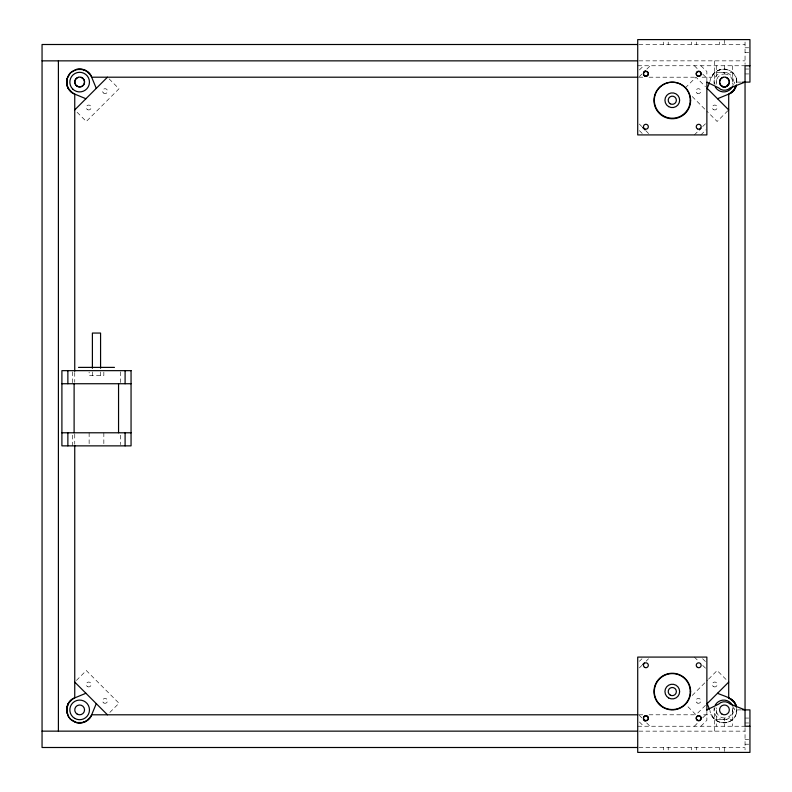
<?xml version="1.0" encoding="UTF-8"?>
<svg xmlns="http://www.w3.org/2000/svg" width="792" height="792" viewBox="0 0 792 792"><rect width="100%" height="100%" fill="white"/><g stroke="black" fill="none" stroke-linecap="round" stroke-linejoin="round"><path stroke-width="0.59" stroke-dasharray="3.96 2.97" d="M736.639 82.734C737.085 77.408 733.639 72.26 728.808 70.151M736.659 708.266L735.798 714.8M736.421 713.275L736.867 709.889A13.078 13.078 0 0 1 736.421 713.275C732.927 727.541 711.107 724.64 709.939 710.335M709.939 81.665C711.751 65.261 736.669 65.152 736.867 82.111M711.83 77.091C714.463 70.716 722.334 67.459 728.699 70.102M735.748 714.909C731.857 725.304 715.572 725.224 711.79 714.8L702.068 714.8M694.366 134.917L698.534 130.73M702.702 126.542L706.038 123.196M694.366 726.244L697.693 722.898M702.702 717.869L706.87 713.681M76.398 680.447L86.308 670.537L119.008 703.237L109.098 713.147M685.258 87.932L696 77.2L705.464 86.665M700.9 134.917L706.019 129.799M727.868 110.722L717.136 121.463L706.811 111.137M692.178 695.495L707.672 680.001M708.533 679.15L717.136 670.537L727.868 681.278M705.464 705.335L696 714.8L686.912 705.712M700.9 726.244L706.87 720.274L706.87 711.236M639.382 76.557L641.886 74.062M646.886 69.082L650.222 65.756M639.382 667.884L641.886 665.389M646.054 661.241L648.549 658.746M639.421 69.944L643.678 65.756M639.421 661.28L641.975 658.766M638.946 44.501L745.044 44.501M745.044 47.777L748.717 47.777M745.044 52.678L748.717 52.678M638.946 60.855L745.044 60.855M637.718 65.756L745.044 65.756M745.044 69.023L748.717 69.023M716.275 72.379L732.62 72.379M745.044 73.933L748.717 73.933M639.124 77.2L642.827 77.2M649.014 77.2L696 77.2M702.068 77.2L711.79 77.2M741.5 82.111L734.253 82.111A9.811 9.811 0 0 1 734.105 83.813M741.5 709.889L734.253 709.889A9.811 9.811 0 0 0 734.105 708.187M639.124 714.8L642.827 714.8M649.014 714.8L694.762 714.8M745.044 718.067L748.717 718.067M716.275 719.621L732.62 719.621M745.044 722.977L748.717 722.977M637.718 726.244L745.044 726.244M638.946 731.145L745.044 731.145M745.044 739.322L748.717 739.322M745.044 744.223L748.717 744.223M638.946 747.499L745.044 747.499M700.9 65.756L706.87 71.528L706.87 81.299M702.603 658.736L706.019 662.033M694.366 65.756L697.693 69.082M702.702 74.062L706.87 78.21M694.366 657.083L698.534 661.241M702.702 665.389L706.038 668.715M692.178 96.505L705.949 110.276M639.421 130.65L642.827 134.056M109.098 78.854L119.008 88.763L86.308 121.463L76.398 111.553M639.421 721.977L643.678 726.244M639.342 124.027L641.787 126.542M645.856 130.73L649.925 134.917M639.342 715.364L641.787 717.869M646.668 722.898L649.925 726.244M745.044 42.055L745.044 64.4M745.044 727.601L745.044 749.945M732.62 65.756L732.62 82.111M732.62 709.889L732.62 726.244M724.442 39.6L724.442 44.501M724.442 65.756L724.442 73.933A8.177 8.177 0 0 0 716.552 84.219M732.343 707.781A8.177 8.177 0 0 1 724.442 718.067L724.442 726.244M724.343 747.499L724.442 752.4M719.433 42.055L719.433 44.501M719.433 747.499L719.433 749.945M716.275 65.756L716.275 82.111M716.275 709.889L716.275 726.244M714.641 60.855L714.641 82.111A9.811 9.811 0 0 0 714.968 84.645M714.641 731.145L714.641 709.889A9.811 9.811 0 0 1 714.968 707.355M696.287 42.055L696.287 44.501M696.287 747.499L696.287 749.945M691.376 42.055L691.376 44.501M691.376 747.499L691.376 749.945M668.22 42.055L668.22 44.501M668.22 747.499L668.22 749.945M663.32 42.055L663.32 44.501M663.32 747.499L663.32 749.945M120.434 371.844L120.434 382.546M120.434 435.164L120.434 444.678M103.841 372.062L103.841 375.566L89.13 375.566L89.13 372.062M103.841 432.788L103.841 444.678M100.574 371.923L100.574 375.566M92.397 371.923L92.397 375.566M89.13 432.788L89.13 444.678M74.745 372.468L74.745 382.338M74.745 434.155L74.745 444.015M72.537 371.844L72.537 383.734M72.537 435.164L72.537 445.866M732.283 704.989A9.811 9.811 0 0 1 725.492 719.552A9.811 9.811 0 0 1 714.127 708.187M727.175 722.532A13.078 13.078 0 0 1 712.463 716.433M724.442 73.933A8.177 8.177 0 0 1 732.343 84.219M724.442 718.067A8.177 8.177 0 0 1 716.552 707.781M714.127 83.813A9.811 9.811 0 0 1 725.492 72.448A9.811 9.811 0 0 1 732.283 87.011M712.463 75.567A13.078 13.078 0 0 1 727.175 69.468M736.421 78.725A13.078 13.078 0 0 1 736.421 85.496M713.513 686.614A2.455 2.455 0 0 0 717.196 684.496A2.455 2.455 0 0 0 713.513 682.367A2.455 2.455 0 0 0 713.513 686.614M697.168 702.969A2.455 2.455 0 0 0 700.841 700.841A2.455 2.455 0 0 0 697.168 698.722A2.455 2.455 0 0 0 697.168 702.969M87.476 109.633A2.455 2.455 0 0 0 91.159 107.504A2.455 2.455 0 0 0 87.476 105.386A2.455 2.455 0 0 0 87.476 109.633M103.316 92.892A2.455 2.455 0 0 0 107.425 91.793A2.455 2.455 0 0 0 104.415 88.783A2.455 2.455 0 0 0 103.316 92.892M697.168 93.278A2.455 2.455 0 0 0 700.841 91.159A2.455 2.455 0 0 0 697.168 89.031A2.455 2.455 0 0 0 697.168 93.278M713.513 109.633A2.455 2.455 0 0 0 717.196 107.504A2.455 2.455 0 0 0 713.513 105.386A2.455 2.455 0 0 0 713.513 109.633M103.831 702.969A2.455 2.455 0 0 0 107.504 700.841A2.455 2.455 0 0 0 103.831 698.722A2.455 2.455 0 0 0 103.831 702.969M87.476 686.614A2.455 2.455 0 0 0 91.159 684.496A2.455 2.455 0 0 0 87.476 682.367A2.455 2.455 0 0 0 87.476 686.614"/><path stroke-width="1.19" d="M96.278 88.367L90.981 75.567L86.189 70.775L83.041 69.468L76.27 69.468L70.409 72.854L67.023 78.725L67.023 85.496L68.33 88.645L73.111 93.436L85.912 98.733M67.647 77.2C65.003 83.566 68.261 91.426 74.636 94.06M736.342 84.952L734.036 90.05L728.699 94.109L728.699 697.891M85.912 693.267L73.111 698.564L68.33 703.355L66.578 709.889L68.33 716.433L70.409 719.146L76.27 722.532L83.041 722.532L86.189 721.225L90.981 716.433L96.278 703.633M709.474 82.784L707.157 88.367L728.699 109.9M67.696 77.091C71.587 66.696 87.872 66.776 91.654 77.2L637.887 77.2M91.615 714.909C88.981 721.284 81.111 724.541 74.745 721.898M699.366 129.888L701.029 128.215M74.745 109.9L107.445 77.2M728.699 682.1L707.157 703.633L709.474 709.216M643.549 72.399L645.223 70.745M642.718 664.557L644.381 662.904M730.333 93.436L733.036 91.357L736.421 85.496A13.078 13.078 0 0 1 730.333 93.436L717.532 98.733M706.87 709.889L718.671 704.118A8.177 8.177 0 0 1 730.224 704.118L745.044 709.889M745.044 82.111L730.224 87.882A8.177 8.177 0 0 1 718.671 87.882L706.87 82.111M637.56 44.501L42.055 44.501L42.055 747.499L637.56 747.499M42.055 60.855L637.56 60.855M749.945 65.756L745.044 65.756L745.044 726.244L749.945 726.244M742.708 82.111L749.945 82.111L749.945 39.6L637.718 39.6L637.718 134.917L706.87 134.917L706.87 81.893M690.278 100.436L690.614 100.436A18.325 18.325 0 0 1 663.132 116.305A18.325 18.325 0 0 1 663.132 84.566A18.325 18.325 0 0 1 690.614 100.436M78.497 367.389L114.464 367.389M61.905 383.734L131.056 383.734M61.905 432.788L131.056 432.788M690.278 691.564L690.614 691.564A18.325 18.325 0 0 1 663.132 707.434A18.325 18.325 0 0 1 663.132 675.695A18.325 18.325 0 0 1 690.614 691.564M742.708 709.889L749.945 709.889L749.945 752.4L637.718 752.4L637.718 657.083L706.87 657.083L706.87 710.503M91.654 714.8L637.887 714.8M42.055 731.145L637.56 731.145M717.532 693.267C724.383 696.435 734.283 697.901 736.421 706.504A13.078 13.078 0 0 0 730.333 698.564M728.808 697.94L734.115 702.049L736.372 707.167M74.636 721.849C64.251 717.958 64.32 701.672 74.745 697.891L74.745 445.252M74.745 682.1L107.445 714.8M642.599 127.383L645.044 129.888M643.411 719.542L645.044 721.215M125.096 370.656L125.096 383.734M125.096 432.788L125.096 445.866M118.552 383.734L118.552 432.788M100.574 368.28L100.574 333.056L92.397 333.056L92.397 368.28M74.745 94.109L74.745 371.24M74.111 383.734L74.111 432.788M67.874 370.656L67.874 383.734M67.874 432.788L67.874 445.866M58.4 60.855L58.4 731.145M715.295 704.989A9.811 9.811 0 0 1 732.283 704.989M725.719 77.369A4.901 4.901 0 0 1 728.462 84.922A4.901 4.901 0 0 1 720.433 84.922A4.901 4.901 0 0 1 723.175 77.369M73.111 93.436A13.078 13.078 0 0 1 67.023 78.725M76.27 69.468A13.078 13.078 0 0 1 90.981 75.567M80.923 77.369A4.901 4.901 0 0 1 83.675 84.922A4.901 4.901 0 0 1 75.636 84.922A4.901 4.901 0 0 1 78.388 77.369M732.283 87.011A9.811 9.811 0 0 1 715.295 87.011M728.036 84.556A4.901 4.901 0 0 1 727.254 85.576M726.244 86.358A4.901 4.901 0 0 1 725.056 86.843M723.789 87.011A4.901 4.901 0 0 1 722.522 86.843M90.981 716.433A13.078 13.078 0 0 1 76.27 722.532M67.023 713.275A13.078 13.078 0 0 1 73.111 698.564M131.056 370.656L61.905 370.656L61.905 445.866L131.056 445.866L131.056 370.656M644.658 75.765A2.455 2.455 0 0 0 648.341 73.646A2.455 2.455 0 0 0 644.658 71.518A2.455 2.455 0 0 0 644.658 75.765M697.465 128.858A2.455 2.455 0 0 0 701.148 126.74A2.455 2.455 0 0 0 697.465 124.611A2.455 2.455 0 0 0 697.465 128.858M697.465 75.765A2.455 2.455 0 0 0 701.148 73.646A2.455 2.455 0 0 0 697.465 71.518A2.455 2.455 0 0 0 697.465 75.765M644.658 128.858A2.455 2.455 0 0 0 648.341 126.74A2.455 2.455 0 0 0 644.658 124.611A2.455 2.455 0 0 0 644.658 128.858M721.997 714.137A4.901 4.901 0 0 0 729.353 709.889A4.901 4.901 0 0 0 721.997 705.642A4.901 4.901 0 0 0 721.997 714.137M644.658 720.482A2.455 2.455 0 0 0 648.341 718.354A2.455 2.455 0 0 0 644.658 716.235A2.455 2.455 0 0 0 644.658 720.482M697.465 667.389A2.455 2.455 0 0 0 701.148 665.26A2.455 2.455 0 0 0 697.465 663.142A2.455 2.455 0 0 0 697.465 667.389M697.465 720.482A2.455 2.455 0 0 0 701.148 718.354A2.455 2.455 0 0 0 697.465 716.235A2.455 2.455 0 0 0 697.465 720.482M644.658 667.389A2.455 2.455 0 0 0 648.341 665.26A2.455 2.455 0 0 0 644.658 663.142A2.455 2.455 0 0 0 644.658 667.389M659.578 704.286A17.988 17.988 0 0 0 689.664 696.217A17.988 17.988 0 0 0 667.636 674.2A17.988 17.988 0 0 0 659.578 704.286M72.716 89.041A9.811 9.811 0 0 0 89.13 84.645A9.811 9.811 0 0 0 77.111 72.636A9.811 9.811 0 0 0 72.716 89.041M74.745 718.394A9.811 9.811 0 0 0 89.466 709.889A9.811 9.811 0 0 0 74.745 701.395A9.811 9.811 0 0 0 74.745 718.394M77.2 714.137A4.901 4.901 0 0 0 84.556 709.889A4.901 4.901 0 0 0 77.2 705.642A4.901 4.901 0 0 0 77.2 714.137M644.658 76.052A2.455 2.455 0 0 0 648.341 73.933A2.455 2.455 0 0 0 644.658 71.805A2.455 2.455 0 0 0 644.658 76.052M697.465 76.052A2.455 2.455 0 0 0 701.148 73.933A2.455 2.455 0 0 0 697.465 71.805A2.455 2.455 0 0 0 697.465 76.052M659.578 112.959A17.988 17.988 0 0 0 689.664 104.891A17.988 17.988 0 0 0 667.636 82.863A17.988 17.988 0 0 0 659.578 112.959M668.616 106.613A7.356 7.356 0 0 0 679.645 100.237A7.356 7.356 0 0 0 668.616 93.862A7.356 7.356 0 0 0 668.616 106.613M670.25 103.782A4.089 4.089 0 0 0 676.378 100.237A4.089 4.089 0 0 0 670.25 96.703A4.089 4.089 0 0 0 670.25 103.782M644.658 720.195A2.455 2.455 0 0 0 648.341 718.067A2.455 2.455 0 0 0 644.658 715.948A2.455 2.455 0 0 0 644.658 720.195M697.465 720.195A2.455 2.455 0 0 0 701.148 718.067A2.455 2.455 0 0 0 697.465 715.948A2.455 2.455 0 0 0 697.465 720.195M668.616 697.94A7.356 7.356 0 0 0 679.645 691.564A7.356 7.356 0 0 0 668.616 685.199A7.356 7.356 0 0 0 668.616 697.94M670.25 695.109A4.089 4.089 0 0 0 676.378 691.564A4.089 4.089 0 0 0 670.25 688.03A4.089 4.089 0 0 0 670.25 695.109M721.997 86.189A4.901 4.901 0 0 0 729.353 81.942A4.901 4.901 0 0 0 721.997 77.695A4.901 4.901 0 0 0 721.997 86.189M77.2 86.189A4.901 4.901 0 0 0 84.556 81.942A4.901 4.901 0 0 0 77.2 77.695A4.901 4.901 0 0 0 77.2 86.189"/></g></svg>
